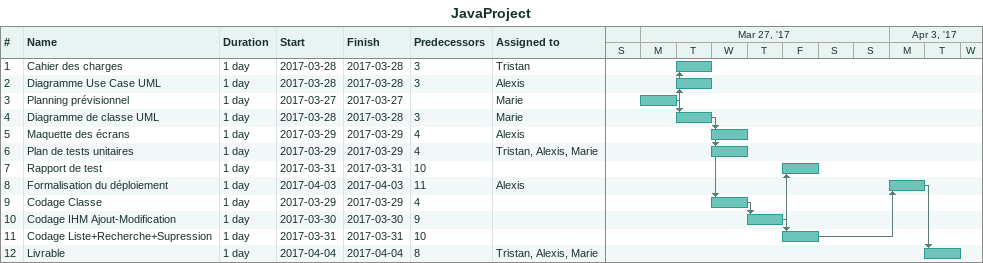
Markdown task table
JavaProject

| ID | Task | Duration | Start | Finish | Predecessors | Resources |
|---|---|---|---|---|---|---|
| 1 | Cahier des charges | 1d | 2017-03-28 | 2017-03-28 | 3 | Tristan |
| 2 | Diagramme Use Case UML | 1d | 2017-03-28 | 2017-03-28 | 3 | Alexis |
| 3 | Planning prévisionnel | 1d | 2017-03-27 | 2017-03-27 |  | Marie |
| 4 | Diagramme de classe UML | 1d | 2017-03-28 | 2017-03-28 | 3 | Marie |
| 5 | Maquette des écrans | 1d | 2017-03-29 | 2017-03-29 | 4 | Alexis |
| 6 | Plan de tests unitaires | 1d | 2017-03-29 | 2017-03-29 | 4 | Tristan, Alexis, Marie |
| 7 | Rapport de test | 1d | 2017-03-31 | 2017-03-31 | 10 |  |
| 8 | Formalisation du déploiement | 1d | 2017-04-03 | 2017-04-03 | 11 | Alexis |
| 9 | Codage Classe | 1d | 2017-03-29 | 2017-03-29 | 4 |  |
| 10 | Codage IHM Ajout-Modification | 1d | 2017-03-30 | 2017-03-30 | 9 |  |
| 11 | Codage Liste+Recherche+Supression | 1d | 2017-03-31 | 2017-03-31 | 10 |  |
| 12 | Livrable | 1d | 2017-04-04 | 2017-04-04 | 8 | Tristan, Alexis, Marie |
